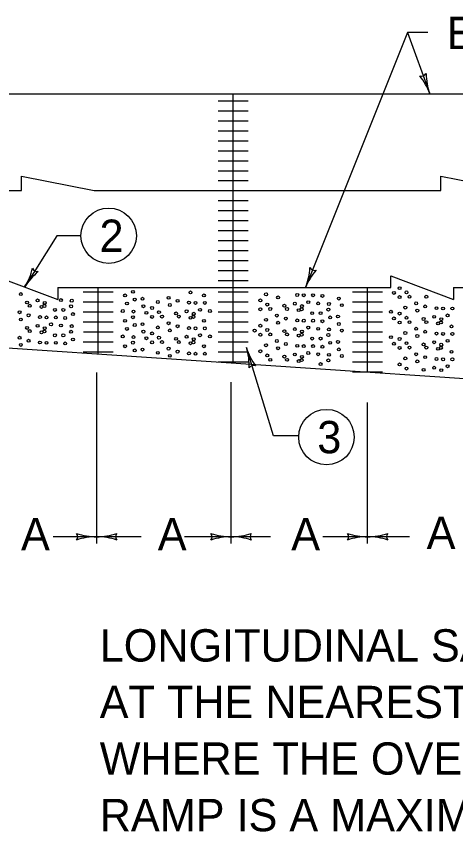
# Model space of a CAD drawing. Extents: x 1007 to 1035.5, y 1000.5 to 1021.5.
# Drawn here: x 1010.27 to 1012.99, y 1008.15 to 1013.2 of the extents above; entities that cross this region are included whole.
import ezdxf

# ---------------------------------------------------------------- set-up
doc = ezdxf.new("R2010")
doc.units = 0
doc.layers.add('Level 1', color=7, linetype='Continuous')

msp = doc.modelspace()

# ---------------------------------------------------------------- linework, layer by layer
at = {"layer": 'Level 1'}
for p, q in [((1012.6934, 1013.0995), (1012.0618, 1011.521)), ((1012.8184, 1013.0995), (1012.6934, 1013.0995)), ((1012.6934, 1013.0995), (1012.8316, 1012.721)), ((1007.4318, 1012.721), (1020.2391, 1012.721)), ((1011.6136, 1011.521), (1011.6135, 1012.721)), ((1011.5208, 1012.6772), (1011.7062, 1012.6772)), ((1011.5208, 1012.6153), (1011.7062, 1012.6154)), ((1011.5208, 1012.5536), (1011.7062, 1012.5535)), ((1011.5208, 1012.4918), (1011.7062, 1012.4918)), ((1011.5208, 1012.4299), (1011.7062, 1012.43)), ((1011.5208, 1012.3682), (1011.7062, 1012.3682)), ((1011.5208, 1012.3064), (1011.7062, 1012.3063)), ((1010.3032, 1012.121), (1010.3032, 1012.211)), ((1010.3032, 1012.211), (1010.7532, 1012.121)), ((1011.5208, 1012.2445), (1011.7063, 1012.2446)), ((1012.8993, 1012.121), (1012.8993, 1012.211)), ((1012.8993, 1012.211), (1013.3493, 1012.121)), ((1011.5208, 1012.1828), (1011.7063, 1012.1828)), ((1008.6076, 1012.121), (1010.3032, 1012.121)), ((1010.7532, 1012.121), (1012.8993, 1012.121)), ((1011.5208, 1012.0593), (1011.7062, 1012.0592)), ((1011.5208, 1011.9973), (1011.7063, 1011.9974)), ((1011.5208, 1011.9356), (1011.7063, 1011.9356)), ((1011.5208, 1011.8738), (1011.7063, 1011.8738)), ((1010.5233, 1011.8417), (1010.3234, 1011.525)), ((1010.6719, 1011.8417), (1010.5233, 1011.8417)), ((1011.5208, 1011.8119), (1011.7063, 1011.812)), ((1011.5208, 1011.7502), (1011.7063, 1011.7502)), ((1011.5208, 1011.6884), (1011.7063, 1011.6884)), ((1011.5208, 1011.6266), (1011.7063, 1011.6266)), ((1010.14, 1011.5938), (1010.5285, 1011.4481)), ((1011.5209, 1011.5648), (1011.7063, 1011.5648)), ((1012.5898, 1011.521), (1012.5898, 1011.5938)), ((1012.5898, 1011.5938), (1012.9783, 1011.4481)), ((1010.5285, 1011.521), (1012.5898, 1011.521)), ((1010.5285, 1011.521), (1010.5285, 1011.4481)), ((1010.7793, 1011.1099), (1010.7792, 1011.521)), ((1010.7793, 1011.1099), (1010.7792, 1011.5203)), ((1011.6137, 1011.0543), (1011.6136, 1011.521)), ((1011.6137, 1011.0543), (1011.6136, 1011.5203)), ((1012.4466, 1010.9988), (1012.4465, 1011.521)), ((1012.4466, 1010.9988), (1012.4465, 1011.5203)), ((1012.9783, 1011.521), (1015.1205, 1011.521)), ((1012.9783, 1011.521), (1012.9783, 1011.4481)), ((1010.6863, 1011.4947), (1010.8719, 1011.4948)), ((1011.5208, 1011.4947), (1011.7063, 1011.4948)), ((1012.3537, 1011.4947), (1012.5393, 1011.4948)), ((1010.6865, 1011.4328), (1010.8718, 1011.4329)), ((1011.5209, 1011.4328), (1011.7063, 1011.4329)), ((1012.3538, 1011.4328), (1012.5392, 1011.4329)), ((1010.6865, 1011.3711), (1010.8718, 1011.3711)), ((1011.5209, 1011.3711), (1011.7063, 1011.3711)), ((1012.3538, 1011.3711), (1012.5392, 1011.3711)), ((1007.6135, 1011.321), (1020.2391, 1010.4793)), ((1010.6865, 1011.3093), (1010.8718, 1011.3093)), ((1011.5209, 1011.3093), (1011.7062, 1011.3093)), ((1012.3538, 1011.3093), (1012.5391, 1011.3093)), ((1010.6866, 1011.2474), (1010.8718, 1011.2475)), ((1011.521, 1011.2474), (1011.7063, 1011.2475)), ((1012.3539, 1011.2474), (1012.5392, 1011.2475)), ((1010.6864, 1011.1856), (1010.872, 1011.1857)), ((1011.5208, 1011.1856), (1011.7064, 1011.1857)), ((1011.8646, 1010.6034), (1011.6966, 1011.1494)), ((1012.3538, 1011.1856), (1012.5393, 1011.1857)), ((1010.6864, 1011.1239), (1010.8718, 1011.1238)), ((1011.5208, 1011.1239), (1011.7063, 1011.1238)), ((1012.3538, 1011.1239), (1012.5392, 1011.1238)), ((1011.5208, 1011.0619), (1011.7063, 1011.0621)), ((1012.3538, 1011.0619), (1012.5393, 1011.0621)), ((1012.3539, 1011.0003), (1012.5393, 1011.0003)), ((1010.7699, 1009.9367), (1010.7699, 1010.9949)), ((1011.6014, 1009.9367), (1011.6014, 1010.936)), ((1012.4466, 1009.9367), (1012.4466, 1010.81)), ((1012.0202, 1010.6034), (1011.8646, 1010.6034)), ((1010.7695, 1009.9793), (1010.5003, 1009.9793)), ((1011.0452, 1009.9793), (1010.7695, 1009.9793)), ((1011.6014, 1009.9793), (1011.3134, 1009.9793)), ((1011.8457, 1009.9793), (1011.6014, 1009.9793)), ((1012.4466, 1009.9793), (1012.1691, 1009.9793)), ((1012.7056, 1009.9793), (1012.4466, 1009.9793))]:
    msp.add_line(p, q, dxfattribs=at)
for centre, radius in [((1010.8435, 1011.8419), 0.1716), ((1010.9934, 1011.495), 0.00903), ((1012.6447, 1011.5177), 0.00903), ((1010.2995, 1011.4809), 0.00903), ((1010.5479, 1011.4438), 0.00903), ((1010.9451, 1011.4728), 0.00903), ((1011.0046, 1011.4468), 0.00903), ((1011.0529, 1011.4523), 0.00903), ((1011.2145, 1011.4579), 0.00903), ((1011.3501, 1011.4913), 0.00903), ((1011.4331, 1011.4728), 0.00903), ((1011.8176, 1011.4792), 0.00903), ((1011.892, 1011.4606), 0.00903), ((1012.0108, 1011.4754), 0.00903), ((1012.0512, 1011.4736), 0.00903), ((1012.1088, 1011.4736), 0.00903), ((1012.1664, 1011.4698), 0.00903), ((1012.2685, 1011.4531), 0.00903), ((1012.6094, 1011.4879), 0.00903), ((1012.6447, 1011.4625), 0.00903), ((1012.6874, 1011.4917), 0.00903), ((1012.706, 1011.4643), 0.00903), ((1012.81, 1011.4643), 0.00903), ((1010.3385, 1011.4289), 0.00903), ((1010.3551, 1011.409), 0.00903), ((1010.4035, 1011.4419), 0.00903), ((1010.4276, 1011.4016), 0.00903), ((1010.4457, 1011.4072), 0.00903), ((1010.4476, 1011.427), 0.00903), ((1010.611, 1011.4053), 0.00903), ((1010.6147, 1011.44), 0.00903), ((1010.9563, 1011.4226), 0.00903), ((1011.0584, 1011.4058), 0.00903), ((1011.1123, 1011.3948), 0.00903), ((1011.1476, 1011.4319), 0.00903), ((1011.2219, 1011.4133), 0.00903), ((1011.2701, 1011.4393), 0.00903), ((1011.3407, 1011.4282), 0.00903), ((1011.3811, 1011.4263), 0.00903), ((1011.4387, 1011.4263), 0.00903), ((1011.7824, 1011.442), 0.00903), ((1011.8251, 1011.416), 0.00903), ((1011.931, 1011.4086), 0.00903), ((1011.996, 1011.4216), 0.00903), ((1012.0401, 1011.4067), 0.00903), ((1012.0791, 1011.4308), 0.00903), ((1012.1404, 1011.4234), 0.00903), ((1012.2072, 1011.4197), 0.00903), ((1012.2871, 1011.4123), 0.00903), ((1012.68, 1011.3975), 0.00903), ((1012.7469, 1011.4235), 0.00903), ((1012.8026, 1011.4049), 0.00903), ((1012.8731, 1011.3938), 0.00903), ((1012.9136, 1011.3919), 0.00903), ((1012.9711, 1011.3919), 0.00903), ((1010.2921, 1011.3682), 0.00903), ((1010.3477, 1011.3496), 0.00903), ((1010.5107, 1011.383), 0.00903), ((1010.5627, 1011.383), 0.00903), ((1010.6221, 1011.357), 0.00903), ((1010.9303, 1011.3762), 0.00903), ((1010.9971, 1011.3724), 0.00903), ((1011.077, 1011.365), 0.00903), ((1011.155, 1011.3688), 0.00903), ((1011.1736, 1011.3414), 0.00903), ((1011.2609, 1011.3613), 0.00903), ((1011.2776, 1011.3414), 0.00903), ((1011.3259, 1011.3743), 0.00903), ((1011.37, 1011.3594), 0.00903), ((1011.409, 1011.3836), 0.00903), ((1011.4703, 1011.3762), 0.00903), ((1011.7824, 1011.3868), 0.00903), ((1011.8436, 1011.3887), 0.00903), ((1011.8846, 1011.3478), 0.00903), ((1011.9476, 1011.3887), 0.00903), ((1012.0201, 1011.3813), 0.00903), ((1012.0382, 1011.3868), 0.00903), ((1012.1032, 1011.3627), 0.00903), ((1012.1552, 1011.3627), 0.00903), ((1012.2035, 1011.3849), 0.00903), ((1012.263, 1011.3423), 0.00903), ((1012.5908, 1011.3714), 0.00903), ((1012.6447, 1011.3603), 0.00903), ((1012.7543, 1011.3789), 0.00903), ((1012.9414, 1011.3492), 0.00903), ((1010.2995, 1011.3236), 0.00903), ((1010.4183, 1011.3384), 0.00903), ((1010.4587, 1011.3366), 0.00903), ((1010.4866, 1011.2938), 0.00903), ((1010.5163, 1011.3366), 0.00903), ((1010.5739, 1011.3328), 0.00903), ((1010.9451, 1011.3154), 0.00903), ((1010.9934, 1011.3377), 0.00903), ((1011.0529, 1011.295), 0.00903), ((1011.1123, 1011.3396), 0.00903), ((1011.2145, 1011.3006), 0.00903), ((1011.3501, 1011.334), 0.00903), ((1011.3681, 1011.3396), 0.00903), ((1011.4331, 1011.3154), 0.00903), ((1011.8176, 1011.3218), 0.00903), ((1011.892, 1011.3033), 0.00903), ((1011.9402, 1011.3293), 0.00903), ((1012.0108, 1011.3181), 0.00903), ((1012.0512, 1011.3163), 0.00903), ((1012.1088, 1011.3163), 0.00903), ((1012.1664, 1011.3125), 0.00903), ((1012.2146, 1011.3367), 0.00903), ((1012.2685, 1011.2958), 0.00903), ((1012.6094, 1011.3306), 0.00903), ((1012.6447, 1011.3052), 0.00903), ((1012.6874, 1011.3343), 0.00903), ((1012.706, 1011.307), 0.00903), ((1012.7933, 1011.3269), 0.00903), ((1012.81, 1011.307), 0.00903), ((1012.8583, 1011.3399), 0.00903), ((1012.8825, 1011.2996), 0.00903), ((1012.9006, 1011.3052), 0.00903), ((1012.9024, 1011.325), 0.00903), ((1010.3385, 1011.2716), 0.00903), ((1010.3551, 1011.2517), 0.00903), ((1010.4035, 1011.2846), 0.00903), ((1010.4276, 1011.2443), 0.00903), ((1010.4457, 1011.2498), 0.00903), ((1010.4476, 1011.2697), 0.00903), ((1010.5479, 1011.2864), 0.00903), ((1010.611, 1011.2479), 0.00903), ((1010.6147, 1011.2827), 0.00903), ((1010.9563, 1011.2653), 0.00903), ((1011.0046, 1011.2894), 0.00903), ((1011.0584, 1011.2485), 0.00903), ((1011.1476, 1011.2746), 0.00903), ((1011.2219, 1011.256), 0.00903), ((1011.2701, 1011.282), 0.00903), ((1011.3407, 1011.2708), 0.00903), ((1011.3811, 1011.269), 0.00903), ((1011.4387, 1011.269), 0.00903), ((1011.7471, 1011.2549), 0.00903), ((1011.7824, 1011.2847), 0.00903), ((1011.8251, 1011.2587), 0.00903), ((1011.931, 1011.2513), 0.00903), ((1011.996, 1011.2643), 0.00903), ((1012.0401, 1011.2493), 0.00903), ((1012.0791, 1011.2735), 0.00903), ((1012.1404, 1011.2661), 0.00903), ((1012.2072, 1011.2623), 0.00903), ((1012.2871, 1011.2549), 0.00903), ((1012.7469, 1011.2662), 0.00903), ((1012.8026, 1011.2476), 0.00903), ((1012.9656, 1011.281), 0.00903), ((1010.2921, 1011.2108), 0.00903), ((1010.3477, 1011.1923), 0.00903), ((1010.5107, 1011.2257), 0.00903), ((1010.5627, 1011.2257), 0.00903), ((1010.6221, 1011.1997), 0.00903), ((1010.9303, 1011.2188), 0.00903), ((1010.9971, 1011.2151), 0.00903), ((1011.077, 1011.2077), 0.00903), ((1011.1123, 1011.2374), 0.00903), ((1011.155, 1011.2114), 0.00903), ((1011.2609, 1011.204), 0.00903), ((1011.3259, 1011.217), 0.00903), ((1011.37, 1011.2021), 0.00903), ((1011.409, 1011.2263), 0.00903), ((1011.4703, 1011.2188), 0.00903), ((1011.7824, 1011.2295), 0.00903), ((1011.8436, 1011.2313), 0.00903), ((1011.8846, 1011.1905), 0.00903), ((1011.9476, 1011.2313), 0.00903), ((1012.0201, 1011.2239), 0.00903), ((1012.0382, 1011.2295), 0.00903), ((1012.1032, 1011.2053), 0.00903), ((1012.1552, 1011.2053), 0.00903), ((1012.2035, 1011.2276), 0.00903), ((1012.5908, 1011.2141), 0.00903), ((1012.6447, 1011.203), 0.00903), ((1012.68, 1011.2402), 0.00903), ((1012.7543, 1011.2216), 0.00903), ((1012.8731, 1011.2364), 0.00903), ((1012.9136, 1011.2346), 0.00903), ((1012.9414, 1011.1918), 0.00903), ((1012.9711, 1011.2346), 0.00903), ((1010.2995, 1011.1663), 0.00903), ((1010.4183, 1011.1811), 0.00903), ((1010.4587, 1011.1793), 0.00903), ((1010.5163, 1011.1793), 0.00903), ((1010.5739, 1011.1755), 0.00903), ((1010.9451, 1011.1581), 0.00903), ((1010.9934, 1011.1803), 0.00903), ((1011.1123, 1011.1823), 0.00903), ((1011.1736, 1011.1841), 0.00903), ((1011.2145, 1011.1433), 0.00903), ((1011.2776, 1011.1841), 0.00903), ((1011.3501, 1011.1767), 0.00903), ((1011.3681, 1011.1823), 0.00903), ((1011.4331, 1011.1581), 0.00903), ((1011.8176, 1011.1645), 0.00903), ((1011.892, 1011.1459), 0.00903), ((1011.9402, 1011.1719), 0.00903), ((1012.0108, 1011.1608), 0.00903), ((1012.0512, 1011.1589), 0.00903), ((1012.1088, 1011.1589), 0.00903), ((1012.1664, 1011.1552), 0.00903), ((1012.2146, 1011.1793), 0.00903), ((1012.263, 1011.1849), 0.00903), ((1012.6094, 1011.1733), 0.00903), ((1012.6447, 1011.1478), 0.00903), ((1012.6874, 1011.177), 0.00903), ((1012.706, 1011.1497), 0.00903), ((1012.7933, 1011.1696), 0.00903), ((1012.81, 1011.1497), 0.00903), ((1012.8583, 1011.1826), 0.00903), ((1012.8825, 1011.1423), 0.00903), ((1012.9006, 1011.1478), 0.00903), ((1012.9024, 1011.1677), 0.00903), ((1011.0046, 1011.1321), 0.00903), ((1011.0529, 1011.1377), 0.00903), ((1011.1476, 1011.1173), 0.00903), ((1011.2219, 1011.0987), 0.00903), ((1011.2701, 1011.1247), 0.00903), ((1011.3407, 1011.1135), 0.00903), ((1011.3811, 1011.1117), 0.00903), ((1011.4387, 1011.1117), 0.00903), ((1011.7824, 1011.1273), 0.00903), ((1011.8251, 1011.1013), 0.00903), ((1011.931, 1011.0939), 0.00903), ((1011.996, 1011.1069), 0.00903), ((1012.0401, 1011.092), 0.00903), ((1012.0791, 1011.1162), 0.00903), ((1012.1404, 1011.1088), 0.00903), ((1012.2072, 1011.105), 0.00903), ((1012.2685, 1011.1384), 0.00903), ((1012.2871, 1011.0976), 0.00903), ((1012.7469, 1011.1088), 0.00903), ((1012.8026, 1011.0903), 0.00903), ((1012.9656, 1011.1237), 0.00903), ((1011.8436, 1011.074), 0.00903), ((1011.9476, 1011.074), 0.00903), ((1012.0201, 1011.0666), 0.00903), ((1012.0382, 1011.0722), 0.00903), ((1012.1552, 1011.048), 0.00903), ((1012.2035, 1011.0703), 0.00903), ((1012.6447, 1011.0457), 0.00903), ((1012.68, 1011.0828), 0.00903), ((1012.7543, 1011.0643), 0.00903), ((1012.8731, 1011.0791), 0.00903), ((1012.9136, 1011.0773), 0.00903), ((1012.9711, 1011.0773), 0.00903), ((1012.6874, 1011.0197), 0.00903), ((1012.7933, 1011.0123), 0.00903), ((1012.8583, 1011.0253), 0.00903), ((1012.9024, 1011.0103), 0.00903), ((1012.9414, 1011.0345), 0.00903), ((1012.1916, 1010.5959), 0.1716)]:
    msp.add_circle(centre, radius, dxfattribs=at)
for centre, radius, start, end in [((1012.7806, 1012.8607), 0.0313, 248.8286, 330.9453), ((1012.4643, 1012.5869), 0.3909, 20.054, 38.7228), ((1013.1988, 1012.8551), 0.3909, 181.4011, 200.0479), ((1012.4643, 1012.5869), 0.3909, 20.0418, 20.054), ((1009.9931, 1011.7335), 0.3906, 327.7351, 346.4039), ((1010.6537, 1011.3165), 0.3906, 129.0823, 147.729), ((1010.4027, 1011.6506), 0.0312, 196.5097, 278.6264), ((1011.6989, 1011.6662), 0.3909, 338.1929, 356.8616), ((1012.4248, 1011.3758), 0.3909, 139.54, 158.1867), ((1012.1171, 1011.659), 0.0313, 206.9675, 289.0841), ((1009.9931, 1011.7335), 0.3906, 327.7229, 327.7351), ((1011.6989, 1011.6662), 0.3909, 338.1806, 338.1929), ((1012.0699, 1011.2643), 0.3906, 197.0905, 197.1027), ((1012.0699, 1011.2643), 0.3906, 197.1027, 215.7715), ((1011.3232, 1011.0345), 0.3906, 358.4499, 17.0966), ((1011.7402, 1011.0074), 0.0312, 65.8773, 147.994), ((1010.621, 1009.9793), 0.0312, 318.7746, 40.8913), ((1010.7695, 1010.3699), 0.3906, 251.3472, 269.9939), ((1010.7695, 1010.3699), 0.3906, 270, 288.6688), ((1010.918, 1009.9792), 0.0312, 138.7746, 220.8913), ((1011.4529, 1009.9793), 0.0312, 318.7746, 40.8913), ((1011.6014, 1010.3699), 0.3906, 251.3472, 269.9939), ((1011.6014, 1010.3699), 0.3906, 270, 288.6688), ((1011.75, 1009.9792), 0.0312, 138.7746, 220.8913), ((1012.298, 1009.9793), 0.0312, 318.7746, 40.8913), ((1012.4466, 1010.3699), 0.3906, 251.3472, 269.9939), ((1012.4466, 1010.3699), 0.3906, 270, 288.6688), ((1012.5951, 1009.9792), 0.0312, 138.7746, 220.8913), ((1010.7695, 1009.5886), 0.3906, 90, 108.6688), ((1010.7695, 1010.3699), 0.3906, 269.9878, 270), ((1010.7695, 1009.5886), 0.3906, 89.9878, 90), ((1010.7695, 1009.5886), 0.3906, 71.3472, 89.9939), ((1011.6014, 1009.5886), 0.3906, 90, 108.6688), ((1011.6014, 1010.3699), 0.3906, 269.9878, 270), ((1011.6014, 1009.5886), 0.3906, 89.9878, 90), ((1011.6014, 1009.5886), 0.3906, 71.3472, 89.9939), ((1012.4466, 1009.5886), 0.3906, 90, 108.6688), ((1012.4466, 1010.3699), 0.3906, 269.9878, 270), ((1012.4466, 1009.5886), 0.3906, 89.9878, 90), ((1012.4466, 1009.5886), 0.3906, 71.3472, 89.9939)]:
    msp.add_arc(centre, radius, start, end, dxfattribs=at)

# ---------------------------------------------------------------- texts
for s, p in [('EXISTING PAVEMENT EDGE', (1012.9373, 1012.9969)), ('2', (1010.7868, 1011.7419)), ('3', (1012.1349, 1010.4959)), ('A', (1010.3008, 1009.8958)), ('A', (1011.1474, 1009.8958)), ('A', (1011.9738, 1009.8958)), ('A', (1012.8121, 1009.9042)), ('LONGITUDINAL SAWED JOINT TO END', (1010.788, 1009.2068)), ('AT THE NEAREST CONTRACTION JOINT', (1010.788, 1008.8568)), ('WHERE THE OVERALL WIDTH OF THE', (1010.788, 1008.5068)), ('RAMP IS A MAXIMUM OF 16 FEET.', (1010.788, 1008.1568))]:
    msp.add_text(s, height=0.2, dxfattribs=at).set_placement(p)

doc.saveas('drawing.dxf')
